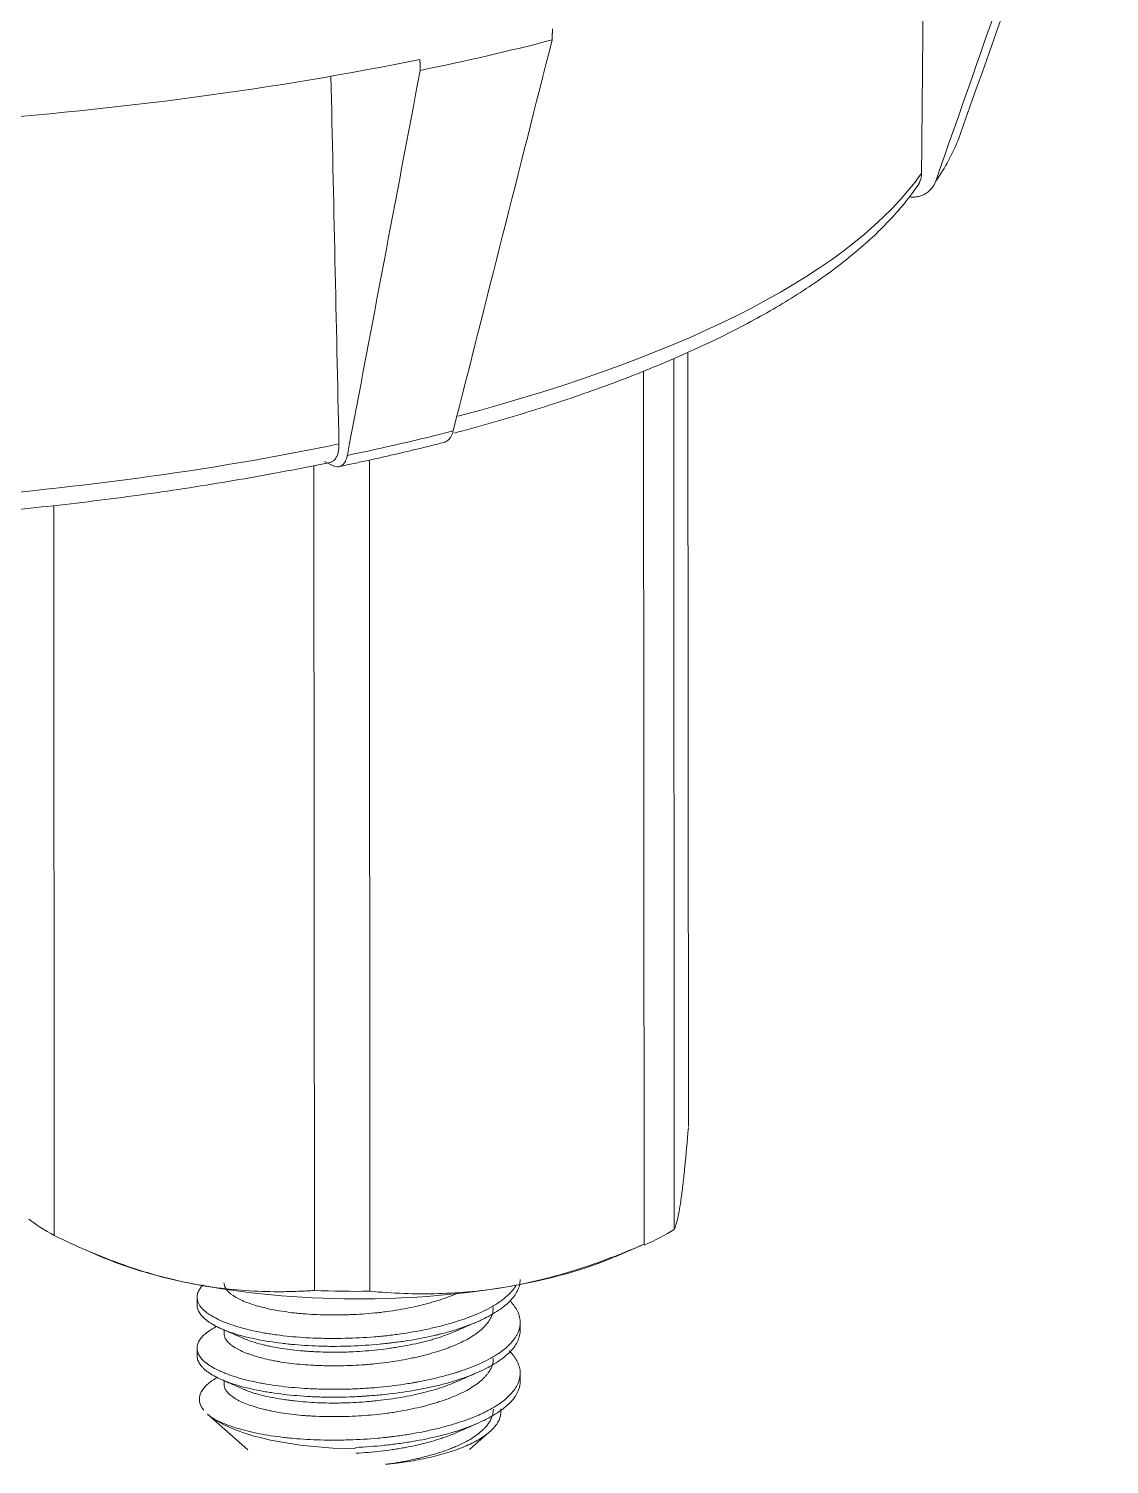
# Model space of a CAD drawing. Extents: x 10469 to 11055, y -15402 to -14985.
# Drawn here: x 10986.66 to 11006.73, y -15282.69 to -15256.04 of the extents above; entities that cross this region are included whole.
import ezdxf

# ---------------------------------------------------------------- set-up
doc = ezdxf.new("R2010")
doc.units = 0
doc.header["$MEASUREMENT"] = 0
doc.linetypes.add('HIDDEN2', pattern=[4.7625, 3.175, -1.5875])
doc.layers.add('1', color=4, linetype='HIDDEN2')

msp = doc.modelspace()

# ---------------------------------------------------------------- linework, layer by layer
at = {"layer": '1', "color": 7, "linetype": 'Continuous', "lineweight": 18}
for p, q in [((10998.647, -15278.318), (10998.637, -15262.169)), ((10998.91, -15276.422), (10998.901, -15262.048)), ((10998.09, -15278.606), (10998.079, -15262.394)), ((10991.964, -15279.467), (10991.955, -15264.154)), ((10992.15, -15264.078), (10992.315, -15264.157)), ((10992.997, -15279.482), (10992.987, -15264.051)), ((10987.135, -15278.446), (10987.126, -15264.893)), ((10997.552, -15278.84), (10998.086, -15278.608)), ((10987.716, -15278.714), (10988.02, -15278.846)), ((10989.786, -15279.591), (10989.786, -15279.736)), ((10990.287, -15280.199), (10990.287, -15280.262)), ((10995.787, -15280.205), (10995.787, -15280.059)), ((10989.787, -15280.535), (10989.787, -15280.68)), ((10995.787, -15281.148), (10995.787, -15281.003)), ((10990.287, -15281.142), (10990.287, -15281.206)), ((10989.978, -15281.761), (10990.728, -15282.422)), ((10994.848, -15282.42), (10995.211, -15282.099))]:
    msp.add_line(p, q, dxfattribs=at)
for centre, major_axis, ratio, start_param, end_param in [((10976.469, -14866.947), (-6.185, 845.228), 0.031919, 4.230195, 4.237281), ((10979.507, -15249.106), (-27.426, -0.018), 0.330963, 2.124315, 2.233189), ((10979.507, -15248.898), (27.43, 0.018), 0.330963, 4.589658, 5.265633), ((10966.271, -14864.787), (-26.675, 849.579), 0.01815, 4.222976, 4.232056), ((10979.512, -15257.068), (-24.615, -0.016), 0.330963, 2.915475, 3.012825), ((10992.785, -15277.282), (6.65, 0.004), 0.330963, 3.54127, 3.696819), ((10992.785, -15277.3), (6.65, 0.004), 0.330963, 5.635665, 5.791214), ((10992.785, -15277.636), (-6, -0.004), 0.330963, 0.652874, 1.001051), ((10992.785, -15277.636), (-6, -0.004), 0.330963, 2.048248, 2.488709), ((10992.785, -15277.636), (-6, -0.004), 0.330963, 1.001051, 2.048248), ((10992.785, -15277.282), (6.65, 0.004), 0.330963, 4.588467, 4.744017), ((10992.787, -15281.411), (-3, -0.002), 0.330963, 0.436959, 1.550932)]:
    msp.add_ellipse(centre, major_axis=major_axis, ratio=ratio, start_param=start_param, end_param=end_param, dxfattribs=at)
at = {"layer": '1', "color": 1, "linetype": 'Continuous', "lineweight": 13}
for centre, major_axis, start_param, end_param in [((10979.512, -15256.927), (-24.351, -0.016), 2.240215, 2.914734), ((10979.512, -15256.927), (-24.351, -0.016), 1.44277, 2.129336), ((10979.512, -15257.068), (-24.615, -0.016), 2.130077, 2.227427)]:
    msp.add_ellipse(centre, major_axis=major_axis, ratio=0.330963, start_param=start_param, end_param=end_param, dxfattribs=at)
at = {"layer": '1', "color": 7, "linetype": 'Continuous', "lineweight": 18}
for points, degree in [([(11003.925, -15258.094), (11004.859, -15255.464), (11005.793, -15252.833), (11006.727, -15250.203)], 3), ([(11003.503, -15258.875), (11004.402, -15256.308), (11005.301, -15253.742), (11006.2, -15251.175)], 3), ([(10994.543, -15263.507), (10995.155, -15261.089), (10995.767, -15258.671), (10996.379, -15256.253)], 3), ([(10992.577, -15263.961), (10993.028, -15261.58), (10993.479, -15259.2), (10993.929, -15256.819)], 3), ([(11003.925, -15258.094), (11003.925, -15258.096), (11003.924, -15258.097), (11003.923, -15258.098)], 3), ([(11003.501, -15258.879), (11003.502, -15258.878), (11003.502, -15258.876), (11003.503, -15258.875)], 3), ([(10992.404, -15264.177), (10993.434, -15263.963), (10994.397, -15263.717)], 2), ([(10994.543, -15263.507), (10994.543, -15263.508), (10994.542, -15263.509), (10994.542, -15263.511)], 3), ([(10992.576, -15263.965), (10992.577, -15263.964), (10992.577, -15263.962), (10992.577, -15263.961)], 3), ([(10990.228, -15280.173), (10990.43, -15280.261), (10990.639, -15280.352)], 2), ([(10994.577, -15280.228), (10994.773, -15280.142), (10994.974, -15280.054)], 2), ([(10994.548, -15281.184), (10994.747, -15281.097), (10994.953, -15281.007)], 2), ([(10990.288, -15281.142), (10990.481, -15281.226), (10990.681, -15281.313)], 2), ([(10989.986, -15281.768), (10990.011, -15281.79), (10990.039, -15281.811), (10990.07, -15281.833)], 3), ([(10994.567, -15282.12), (10994.763, -15282.034), (10994.965, -15281.946)], 2)]:
    msp.add_open_spline(points, degree=degree, dxfattribs=at)
for points, weights in [([(10996.387, -15256.044), (10996.383, -15256.148), (10996.379, -15256.253)], [0.499999122562, 0.500000877438, 0.499999122562]), ([(10993.929, -15256.819), (10993.927, -15256.716), (10993.925, -15256.613)], [0.49999911895, 0.50000088105, 0.49999911895])]:
    msp.add_rational_spline(points, weights, degree=2, dxfattribs=at)
for points, knots in [([(10994.564, -15263.551), (10994.67, -15263.523), (10995.248, -15263.367), (10996.259, -15263.066), (10997.531, -15262.626), (10998.705, -15262.154), (10999.775, -15261.65), (11000.735, -15261.116), (11001.58, -15260.553), (11002.303, -15259.961), (11002.828, -15259.417), (11003.095, -15259.066), (11003.189, -15258.928)], [0, 0, 0, 0, 0.024982, 0.137042, 0.249252, 0.361669, 0.474337, 0.587303, 0.700593, 0.814167, 0.927736, 1, 1, 1, 1]), ([(11003.037, -15259.17), (11003.062, -15259.172), (11003.113, -15259.171), (11003.163, -15259.163), (11003.2, -15259.154), (11003.212, -15259.15), (11003.235, -15259.142), (11003.247, -15259.138), (11003.281, -15259.124), (11003.303, -15259.112), (11003.334, -15259.093), (11003.344, -15259.086), (11003.364, -15259.071), (11003.373, -15259.064), (11003.4, -15259.04), (11003.416, -15259.023), (11003.447, -15258.985), (11003.46, -15258.965), (11003.483, -15258.923), (11003.493, -15258.902), (11003.501, -15258.879)], [0, 0, 0, 0, 0.125, 0.25, 0.25, 0.3125, 0.3125, 0.375, 0.375, 0.5, 0.5, 0.5625, 0.5625, 0.625, 0.625, 0.75, 0.75, 0.875, 0.875, 1, 1, 1, 1]), ([(11003.24, -15258.724), (11003.24, -15258.755), (11003.237, -15258.784), (11003.227, -15258.828), (11003.223, -15258.842), (11003.214, -15258.87), (11003.208, -15258.884), (11003.191, -15258.921), (11003.179, -15258.943), (11003.164, -15258.964)], [0, 0, 0, 0, 0.349635, 0.349635, 0.524452, 0.524452, 0.69927, 0.69927, 1, 1, 1, 1]), ([(10992.421, -15263.753), (10992.422, -15263.784), (10992.421, -15263.813), (10992.416, -15263.854), (10992.414, -15263.868), (10992.41, -15263.894), (10992.407, -15263.907), (10992.397, -15263.944), (10992.389, -15263.966), (10992.375, -15263.996), (10992.37, -15264.005), (10992.358, -15264.023), (10992.352, -15264.031), (10992.334, -15264.054), (10992.32, -15264.066), (10992.298, -15264.08), (10992.29, -15264.084), (10992.274, -15264.09), (10992.266, -15264.093), (10992.257, -15264.095), (10992.257, -15264.095)], [0, 0, 0, 0, 0.166486, 0.166486, 0.249729, 0.249729, 0.332973, 0.332973, 0.499459, 0.499459, 0.582702, 0.582702, 0.665945, 0.665945, 0.832431, 0.832431, 0.915674, 0.915674, 0.998918, 1, 1, 1, 1]), ([(10994.542, -15263.511), (10994.537, -15263.532), (10994.524, -15263.572), (10994.507, -15263.607), (10994.493, -15263.63), (10994.488, -15263.638), (10994.478, -15263.652), (10994.472, -15263.659), (10994.456, -15263.677), (10994.444, -15263.688), (10994.425, -15263.701), (10994.419, -15263.705), (10994.406, -15263.712), (10994.399, -15263.715), (10994.388, -15263.719), (10994.383, -15263.72), (10994.378, -15263.721)], [0, 0, 0, 0, 0.187253, 0.374505, 0.374505, 0.468132, 0.468132, 0.561758, 0.561758, 0.749011, 0.749011, 0.842637, 0.842637, 0.936264, 0.936264, 1, 1, 1, 1]), ([(10992.315, -15264.157), (10992.33, -15264.164), (10992.36, -15264.174), (10992.388, -15264.176), (10992.409, -15264.175), (10992.416, -15264.174), (10992.43, -15264.172), (10992.436, -15264.17), (10992.456, -15264.163), (10992.468, -15264.156), (10992.485, -15264.143), (10992.491, -15264.139), (10992.502, -15264.128), (10992.507, -15264.123), (10992.522, -15264.104), (10992.531, -15264.091), (10992.548, -15264.06), (10992.555, -15264.043), (10992.567, -15264.006), (10992.572, -15263.986), (10992.576, -15263.965)], [0, 0, 0, 0, 0.125, 0.25, 0.25, 0.3125, 0.3125, 0.375, 0.375, 0.5, 0.5, 0.5625, 0.5625, 0.625, 0.625, 0.75, 0.75, 0.875, 0.875, 1, 1, 1, 1]), ([(10976.451, -15265.249), (10976.731, -15265.261), (10977.612, -15265.293), (10979.101, -15265.319), (10980.913, -15265.306), (10982.717, -15265.247), (10984.503, -15265.144), (10986.261, -15264.996), (10987.983, -15264.805), (10989.657, -15264.571), (10991.079, -15264.33), (10991.93, -15264.162), (10992.256, -15264.094)], [0, 0, 0, 0, 0.05141, 0.161191, 0.270985, 0.380781, 0.490588, 0.600414, 0.710271, 0.820171, 0.930128, 1, 1, 1, 1]), ([(10998.91, -15276.44), (10998.889, -15276.707), (10998.867, -15276.953), (10998.834, -15277.282), (10998.823, -15277.384), (10998.801, -15277.575), (10998.79, -15277.662), (10998.779, -15277.742)], [0, 0, 0, 0, 0.5, 0.5, 0.75, 0.75, 1, 1, 1, 1]), ([(10998.779, -15277.742), (10998.768, -15277.822), (10998.757, -15277.894), (10998.734, -15278.022), (10998.723, -15278.078), (10998.69, -15278.224), (10998.669, -15278.291), (10998.647, -15278.336)], [0, 0, 0, 0, 0.25, 0.25, 0.5, 0.5, 1, 1, 1, 1]), ([(10989.55, -15279.31), (10989.347, -15279.268), (10989.144, -15279.217), (10988.839, -15279.129), (10988.737, -15279.097), (10988.584, -15279.047), (10988.533, -15279.03), (10988.432, -15278.995), (10987.975, -15278.833), (10987.527, -15278.638), (10987.135, -15278.446)], [0, 0, 0, 0, 0.25, 0.25, 0.375, 0.375, 0.4375, 0.4375, 0.5, 1, 1, 1, 1]), ([(10998.09, -15278.606), (10997.67, -15278.789), (10997.248, -15278.951), (10996.612, -15279.152), (10996.399, -15279.212), (10995.972, -15279.316), (10995.758, -15279.361), (10995.543, -15279.398)], [0, 0, 0, 0, 0.5, 0.5, 0.75, 0.75, 1, 1, 1, 1]), ([(10991.964, -15279.467), (10991.865, -15279.473), (10991.717, -15279.481), (10991.567, -15279.486), (10991.466, -15279.488), (10991.416, -15279.489), (10991.165, -15279.491), (10990.964, -15279.486), (10990.561, -15279.462), (10990.359, -15279.442), (10989.955, -15279.388), (10989.752, -15279.353), (10989.55, -15279.31)], [0, 0, 0, 0, 0.125, 0.1875, 0.1875, 0.25, 0.25, 0.5, 0.5, 0.75, 0.75, 1, 1, 1, 1]), ([(10995.786, -15279.261), (10995.786, -15279.264), (10995.786, -15279.266), (10995.786, -15279.286), (10995.784, -15279.304), (10995.78, -15279.338), (10995.776, -15279.355), (10995.763, -15279.407), (10995.751, -15279.44), (10995.701, -15279.541), (10995.653, -15279.606), (10995.58, -15279.679), (10995.572, -15279.687), (10995.555, -15279.703), (10995.529, -15279.727), (10995.5, -15279.75), (10995.441, -15279.797), (10995.356, -15279.857), (10995.257, -15279.915), (10995.177, -15279.958), (10995.136, -15279.979), (10995.093, -15280), (10995.064, -15280.014), (10995.049, -15280.021), (10994.915, -15280.082), (10994.785, -15280.132), (10994.575, -15280.201), (10994.503, -15280.222), (10994.39, -15280.254), (10994.352, -15280.264), (10994.294, -15280.278), (10994.274, -15280.283), (10994.235, -15280.293), (10994.215, -15280.297), (10994.036, -15280.339), (10993.872, -15280.37), (10993.617, -15280.41), (10993.531, -15280.422), (10993.421, -15280.436), (10993.399, -15280.439), (10993.355, -15280.444), (10993.332, -15280.446), (10993.266, -15280.454), (10993.221, -15280.458), (10992.999, -15280.48), (10992.821, -15280.491), (10992.553, -15280.501), (10992.464, -15280.503), (10992.352, -15280.504), (10992.33, -15280.504), (10992.285, -15280.504), (10992.219, -15280.504), (10992.153, -15280.502), (10991.935, -15280.497), (10991.765, -15280.487), (10991.56, -15280.469), (10991.499, -15280.463), (10991.438, -15280.456), (10991.398, -15280.451), (10991.378, -15280.449), (10991.279, -15280.437), (10991.202, -15280.426), (10990.979, -15280.391), (10990.84, -15280.363), (10990.678, -15280.324), (10990.646, -15280.315), (10990.584, -15280.299), (10990.553, -15280.29), (10990.465, -15280.263), (10990.409, -15280.245), (10990.252, -15280.187), (10990.161, -15280.145), (10990.063, -15280.088), (10990.045, -15280.077), (10990.009, -15280.054), (10989.992, -15280.042), (10989.945, -15280.007), (10989.918, -15279.983), (10989.847, -15279.911), (10989.815, -15279.861), (10989.794, -15279.799), (10989.791, -15279.786), (10989.788, -15279.763), (10989.787, -15279.752), (10989.786, -15279.742)], [0, 0, 0, 0, 0.002286, 0.002286, 0.016568, 0.016568, 0.030851, 0.030851, 0.059416, 0.059416, 0.116545, 0.116545, 0.123687, 0.123687, 0.130828, 0.14511, 0.14511, 0.173675, 0.20224, 0.20224, 0.216523, 0.223664, 0.223664, 0.230805, 0.230805, 0.287935, 0.287935, 0.3165, 0.3165, 0.330782, 0.330782, 0.337923, 0.337923, 0.345065, 0.345065, 0.402194, 0.402194, 0.430759, 0.430759, 0.437901, 0.437901, 0.445042, 0.445042, 0.459324, 0.459324, 0.516454, 0.516454, 0.545019, 0.545019, 0.55216, 0.55216, 0.559301, 0.573584, 0.573584, 0.630714, 0.630714, 0.644996, 0.652137, 0.652137, 0.659279, 0.659279, 0.687844, 0.687844, 0.744973, 0.744973, 0.759256, 0.759256, 0.773538, 0.773538, 0.802103, 0.802103, 0.859233, 0.859233, 0.873515, 0.873515, 0.887798, 0.887798, 0.916363, 0.916363, 0.973493, 0.973493, 0.987775, 0.987775, 1, 1, 1, 1]), ([(10989.897, -15279.365), (10989.881, -15279.38), (10989.867, -15279.396), (10989.836, -15279.436), (10989.821, -15279.461), (10989.799, -15279.51), (10989.791, -15279.536), (10989.787, -15279.574), (10989.786, -15279.586), (10989.787, -15279.606), (10989.787, -15279.612), (10989.789, -15279.625), (10989.79, -15279.631), (10989.801, -15279.688), (10989.826, -15279.738), (10989.888, -15279.811), (10989.913, -15279.835), (10989.949, -15279.864), (10989.956, -15279.87), (10989.971, -15279.882), (10989.979, -15279.888), (10990.003, -15279.905), (10990.021, -15279.916), (10990.111, -15279.972), (10990.197, -15280.015), (10990.346, -15280.075), (10990.399, -15280.094), (10990.47, -15280.118), (10990.485, -15280.122), (10990.514, -15280.131), (10990.558, -15280.145), (10990.604, -15280.158), (10990.76, -15280.201), (10990.895, -15280.23), (10991.077, -15280.263), (10991.133, -15280.272), (10991.19, -15280.28), (10991.229, -15280.286), (10991.248, -15280.289), (10991.345, -15280.302), (10991.425, -15280.311), (10991.667, -15280.335), (10991.834, -15280.346), (10992.051, -15280.353), (10992.095, -15280.354), (10992.161, -15280.356), (10992.183, -15280.356), (10992.227, -15280.357), (10992.338, -15280.358), (10992.449, -15280.357), (10992.716, -15280.351), (10992.894, -15280.342), (10993.118, -15280.324), (10993.163, -15280.32), (10993.252, -15280.312), (10993.297, -15280.307), (10993.429, -15280.292), (10993.516, -15280.281), (10993.774, -15280.243), (10993.941, -15280.212), (10994.143, -15280.167), (10994.183, -15280.158), (10994.262, -15280.139), (10994.301, -15280.129), (10994.416, -15280.099), (10994.491, -15280.078), (10994.634, -15280.034), (10994.704, -15280.012), (10994.838, -15279.964), (10994.903, -15279.939), (10995.027, -15279.887), (10995.144, -15279.833), (10995.301, -15279.748), (10995.392, -15279.688), (10995.455, -15279.642), (10995.475, -15279.626), (10995.514, -15279.595), (10995.532, -15279.579), (10995.62, -15279.498), (10995.674, -15279.432), (10995.713, -15279.366)], [0, 0, 0, 0, 0.018178, 0.018178, 0.04623, 0.04623, 0.074282, 0.074282, 0.088308, 0.088308, 0.095321, 0.095321, 0.102334, 0.102334, 0.158438, 0.158438, 0.18649, 0.18649, 0.193503, 0.193503, 0.200516, 0.200516, 0.214542, 0.214542, 0.270647, 0.270647, 0.298699, 0.298699, 0.305712, 0.305712, 0.312725, 0.326751, 0.326751, 0.382855, 0.382855, 0.396881, 0.403894, 0.403894, 0.410907, 0.410907, 0.438959, 0.438959, 0.495063, 0.495063, 0.509089, 0.509089, 0.516102, 0.516102, 0.523115, 0.551167, 0.551167, 0.607271, 0.607271, 0.621297, 0.621297, 0.635323, 0.635323, 0.663375, 0.663375, 0.719479, 0.719479, 0.733505, 0.733505, 0.747531, 0.747531, 0.775584, 0.775584, 0.803636, 0.803636, 0.831688, 0.831688, 0.85974, 0.887792, 0.915844, 0.915844, 0.92987, 0.92987, 0.943896, 0.943896, 1, 1, 1, 1]), ([(10990.286, -15279.323), (10990.286, -15279.333), (10990.287, -15279.343), (10990.291, -15279.363), (10990.294, -15279.373), (10990.301, -15279.394), (10990.306, -15279.404), (10990.322, -15279.435), (10990.336, -15279.455), (10990.388, -15279.514), (10990.437, -15279.553), (10990.529, -15279.608), (10990.563, -15279.626), (10990.637, -15279.66), (10990.676, -15279.677), (10990.761, -15279.709), (10990.807, -15279.724), (10990.879, -15279.747), (10990.904, -15279.754), (10990.955, -15279.768), (10990.981, -15279.775), (10991.116, -15279.809), (10991.231, -15279.833), (10991.418, -15279.862), (10991.482, -15279.871), (10991.581, -15279.883), (10991.615, -15279.887), (10991.683, -15279.893), (10991.717, -15279.896), (10991.89, -15279.911), (10992.033, -15279.918), (10992.253, -15279.922), (10992.328, -15279.922), (10992.422, -15279.921), (10992.441, -15279.921), (10992.479, -15279.92), (10992.536, -15279.919), (10992.593, -15279.917), (10992.782, -15279.91), (10992.934, -15279.9), (10993.122, -15279.881), (10993.178, -15279.875), (10993.235, -15279.868), (10993.272, -15279.864), (10993.291, -15279.861), (10993.385, -15279.849), (10993.458, -15279.838), (10993.675, -15279.801), (10993.815, -15279.772), (10993.983, -15279.731), (10994.016, -15279.723), (10994.082, -15279.705), (10994.115, -15279.696), (10994.211, -15279.668), (10994.273, -15279.649), (10994.444, -15279.592), (10994.549, -15279.551), (10994.645, -15279.507)], [0, 0, 0, 0, 0.018204, 0.018204, 0.037166, 0.037166, 0.056128, 0.056128, 0.094053, 0.094053, 0.169903, 0.169903, 0.207828, 0.207828, 0.245752, 0.245752, 0.283677, 0.283677, 0.302639, 0.302639, 0.321602, 0.321602, 0.397451, 0.397451, 0.435376, 0.435376, 0.454339, 0.454339, 0.473301, 0.473301, 0.54915, 0.54915, 0.587075, 0.587075, 0.596556, 0.596556, 0.606038, 0.625, 0.625, 0.700849, 0.700849, 0.719812, 0.729293, 0.729293, 0.738774, 0.738774, 0.776699, 0.776699, 0.852549, 0.852549, 0.871511, 0.871511, 0.890473, 0.890473, 0.928398, 0.928398, 1, 1, 1, 1]), ([(10995.543, -15279.398), (10995.33, -15279.435), (10995.116, -15279.464), (10994.686, -15279.506), (10994.473, -15279.519), (10993.835, -15279.537), (10993.414, -15279.52), (10992.997, -15279.482)], [0, 0, 0, 0, 0.25, 0.25, 0.5, 0.5, 1, 1, 1, 1]), ([(10990.158, -15280.133), (10990.143, -15280.14), (10990.128, -15280.148), (10990.103, -15280.161), (10990.093, -15280.167), (10990.074, -15280.178), (10990.045, -15280.195), (10990.019, -15280.212), (10989.969, -15280.246), (10989.91, -15280.292), (10989.866, -15280.34), (10989.839, -15280.377), (10989.831, -15280.389), (10989.817, -15280.414), (10989.811, -15280.427), (10989.786, -15280.49), (10989.782, -15280.541), (10989.8, -15280.617), (10989.809, -15280.642), (10989.83, -15280.679), (10989.838, -15280.691), (10989.856, -15280.716), (10989.866, -15280.728), (10989.921, -15280.789), (10989.98, -15280.836), (10990.09, -15280.902), (10990.131, -15280.924), (10990.197, -15280.956), (10990.22, -15280.966), (10990.268, -15280.987), (10990.293, -15280.997), (10990.421, -15281.047), (10990.535, -15281.084), (10990.724, -15281.134), (10990.79, -15281.149), (10990.893, -15281.172), (10990.929, -15281.179), (10991, -15281.192), (10991.037, -15281.199), (10991.221, -15281.23), (10991.375, -15281.25), (10991.619, -15281.273), (10991.703, -15281.28), (10991.83, -15281.288), (10991.873, -15281.29), (10991.959, -15281.294), (10992.002, -15281.295), (10992.132, -15281.299), (10992.22, -15281.301), (10992.396, -15281.301), (10992.485, -15281.3), (10992.619, -15281.297), (10992.663, -15281.295), (10992.753, -15281.292), (10992.799, -15281.29), (10992.934, -15281.282), (10993.024, -15281.276), (10993.29, -15281.253), (10993.465, -15281.233), (10993.68, -15281.2), (10993.723, -15281.193), (10993.787, -15281.182), (10993.808, -15281.178), (10993.851, -15281.171), (10993.956, -15281.152), (10994.139, -15281.114), (10994.295, -15281.075), (10994.446, -15281.035), (10994.52, -15281.013), (10994.61, -15280.985), (10994.628, -15280.98), (10994.663, -15280.968), (10994.681, -15280.962), (10994.733, -15280.945), (10994.767, -15280.933), (10994.867, -15280.897), (10994.93, -15280.872), (10995.112, -15280.794), (10995.221, -15280.738), (10995.33, -15280.671), (10995.342, -15280.664), (10995.365, -15280.649), (10995.4, -15280.626), (10995.432, -15280.603), (10995.493, -15280.557), (10995.568, -15280.494), (10995.628, -15280.429), (10995.668, -15280.379), (10995.686, -15280.354), (10995.702, -15280.329), (10995.712, -15280.312), (10995.717, -15280.304), (10995.759, -15280.228), (10995.78, -15280.16), (10995.788, -15280.059), (10995.787, -15280.025), (10995.778, -15279.974), (10995.775, -15279.957), (10995.768, -15279.932), (10995.765, -15279.923), (10995.759, -15279.906), (10995.756, -15279.898), (10995.726, -15279.821), (10995.683, -15279.755), (10995.62, -15279.684), (10995.614, -15279.677), (10995.609, -15279.671)], [0, 0, 0, 0, 0.007902, 0.007902, 0.013515, 0.013515, 0.019127, 0.030352, 0.030352, 0.052802, 0.075252, 0.075252, 0.086476, 0.086476, 0.097701, 0.097701, 0.142601, 0.142601, 0.16505, 0.16505, 0.176275, 0.176275, 0.1875, 0.1875, 0.2324, 0.2324, 0.254849, 0.254849, 0.266074, 0.266074, 0.277299, 0.277299, 0.322198, 0.322198, 0.344648, 0.344648, 0.355873, 0.355873, 0.367098, 0.367098, 0.411997, 0.411997, 0.434447, 0.434447, 0.445672, 0.445672, 0.456897, 0.456897, 0.479346, 0.479346, 0.501796, 0.501796, 0.513021, 0.513021, 0.524246, 0.524246, 0.546696, 0.546696, 0.591595, 0.591595, 0.60282, 0.60282, 0.608432, 0.608432, 0.614045, 0.636494, 0.658944, 0.658944, 0.681394, 0.681394, 0.687006, 0.687006, 0.692619, 0.692619, 0.703844, 0.703844, 0.726293, 0.726293, 0.771193, 0.771193, 0.776805, 0.776805, 0.782418, 0.793642, 0.793642, 0.816092, 0.838542, 0.838542, 0.849767, 0.855379, 0.855379, 0.860992, 0.860992, 0.905891, 0.905891, 0.928341, 0.928341, 0.939566, 0.939566, 0.945178, 0.945178, 0.95079, 0.95079, 0.99569, 0.99569, 1, 1, 1, 1]), ([(10990.287, -15280.265), (10990.287, -15280.295), (10990.295, -15280.325), (10990.321, -15280.376), (10990.335, -15280.396), (10990.36, -15280.426), (10990.37, -15280.436), (10990.391, -15280.455), (10990.402, -15280.465), (10990.462, -15280.513), (10990.522, -15280.549), (10990.631, -15280.601), (10990.671, -15280.618), (10990.735, -15280.642), (10990.757, -15280.65), (10990.803, -15280.666), (10990.826, -15280.674), (10990.946, -15280.711), (10991.052, -15280.738), (10991.197, -15280.768), (10991.226, -15280.774), (10991.286, -15280.785), (10991.317, -15280.79), (10991.411, -15280.805), (10991.475, -15280.814), (10991.672, -15280.837), (10991.81, -15280.849), (10991.989, -15280.858), (10992.025, -15280.859), (10992.08, -15280.861), (10992.098, -15280.862), (10992.135, -15280.863), (10992.154, -15280.863), (10992.246, -15280.865), (10992.32, -15280.866), (10992.545, -15280.864), (10992.696, -15280.858), (10992.867, -15280.847), (10992.886, -15280.846), (10992.924, -15280.843), (10992.944, -15280.841), (10993.001, -15280.836), (10993.039, -15280.833), (10993.152, -15280.822), (10993.227, -15280.813), (10993.449, -15280.784), (10993.594, -15280.76), (10993.771, -15280.724), (10993.806, -15280.716), (10993.875, -15280.701), (10993.909, -15280.693), (10994.01, -15280.668), (10994.075, -15280.651), (10994.202, -15280.615), (10994.264, -15280.596), (10994.354, -15280.566), (10994.383, -15280.556), (10994.441, -15280.535), (10994.47, -15280.524), (10994.609, -15280.47), (10994.71, -15280.423), (10994.844, -15280.35), (10994.886, -15280.324), (10994.945, -15280.285), (10994.964, -15280.272), (10995.001, -15280.245), (10995.018, -15280.231), (10995.102, -15280.163), (10995.155, -15280.106), (10995.216, -15280.02), (10995.233, -15279.991), (10995.253, -15279.946), (10995.259, -15279.932), (10995.269, -15279.902), (10995.274, -15279.887), (10995.284, -15279.842), (10995.287, -15279.812), (10995.286, -15279.782)], [0, 0, 0, 0, 0.042672, 0.042672, 0.07166, 0.07166, 0.086155, 0.086155, 0.100649, 0.100649, 0.158627, 0.158627, 0.187616, 0.187616, 0.20211, 0.20211, 0.216605, 0.216605, 0.274583, 0.274583, 0.289077, 0.289077, 0.303571, 0.303571, 0.33256, 0.33256, 0.390538, 0.390538, 0.405032, 0.405032, 0.41228, 0.41228, 0.419527, 0.419527, 0.448516, 0.448516, 0.506493, 0.506493, 0.513741, 0.513741, 0.520988, 0.520988, 0.535482, 0.535482, 0.564471, 0.564471, 0.622449, 0.622449, 0.636943, 0.636943, 0.651438, 0.651438, 0.680427, 0.680427, 0.709416, 0.709416, 0.72391, 0.72391, 0.738404, 0.738404, 0.796382, 0.796382, 0.825371, 0.825371, 0.839866, 0.839866, 0.85436, 0.85436, 0.912338, 0.912338, 0.941327, 0.941327, 0.955821, 0.955821, 0.970315, 0.970315, 1, 1, 1, 1]), ([(10995.787, -15280.203), (10995.787, -15280.235), (10995.784, -15280.267), (10995.773, -15280.316), (10995.768, -15280.333), (10995.757, -15280.367), (10995.75, -15280.384), (10995.712, -15280.469), (10995.666, -15280.535), (10995.574, -15280.63), (10995.539, -15280.662), (10995.482, -15280.709), (10995.462, -15280.724), (10995.42, -15280.755), (10995.398, -15280.77), (10995.284, -15280.846), (10995.181, -15280.903), (10995.006, -15280.985), (10994.945, -15281.011), (10994.849, -15281.049), (10994.816, -15281.062), (10994.749, -15281.086), (10994.714, -15281.098), (10994.61, -15281.134), (10994.538, -15281.156), (10994.39, -15281.198), (10994.238, -15281.237), (10994.077, -15281.272), (10993.954, -15281.297), (10993.912, -15281.305), (10993.828, -15281.32), (10993.786, -15281.327), (10993.573, -15281.361), (10993.4, -15281.384), (10993.135, -15281.411), (10993.045, -15281.418), (10992.933, -15281.426), (10992.91, -15281.428), (10992.865, -15281.431), (10992.797, -15281.435), (10992.73, -15281.438), (10992.596, -15281.444), (10992.507, -15281.446), (10992.33, -15281.448), (10992.242, -15281.448), (10992.111, -15281.445), (10992.046, -15281.443), (10991.98, -15281.441), (10991.937, -15281.439), (10991.915, -15281.438), (10991.808, -15281.432), (10991.723, -15281.426), (10991.476, -15281.405), (10991.318, -15281.387), (10991.129, -15281.358), (10991.092, -15281.352), (10991.036, -15281.343), (10991.018, -15281.339), (10990.982, -15281.333), (10990.892, -15281.316), (10990.807, -15281.298), (10990.611, -15281.252), (10990.492, -15281.217), (10990.371, -15281.174), (10990.358, -15281.169), (10990.331, -15281.159), (10990.319, -15281.154), (10990.28, -15281.139), (10990.256, -15281.129), (10990.185, -15281.098), (10990.142, -15281.076), (10990.023, -15281.01), (10989.957, -15280.963), (10989.901, -15280.909), (10989.895, -15280.902), (10989.883, -15280.89), (10989.866, -15280.872), (10989.852, -15280.853), (10989.826, -15280.817), (10989.799, -15280.767), (10989.789, -15280.718), (10989.787, -15280.689), (10989.787, -15280.686), (10989.787, -15280.683)], [0, 0, 0, 0, 0.026688, 0.026688, 0.040944, 0.040944, 0.055201, 0.055201, 0.112226, 0.112226, 0.140739, 0.140739, 0.154995, 0.154995, 0.169252, 0.169252, 0.226277, 0.226277, 0.25479, 0.25479, 0.269046, 0.269046, 0.283303, 0.283303, 0.311815, 0.311815, 0.340328, 0.368841, 0.368841, 0.383097, 0.383097, 0.397354, 0.397354, 0.454379, 0.454379, 0.482892, 0.482892, 0.49002, 0.49002, 0.497149, 0.511405, 0.511405, 0.539918, 0.539918, 0.56843, 0.56843, 0.582687, 0.589815, 0.589815, 0.596943, 0.596943, 0.625456, 0.625456, 0.682482, 0.682482, 0.696738, 0.696738, 0.703866, 0.703866, 0.710994, 0.739507, 0.739507, 0.796533, 0.796533, 0.803661, 0.803661, 0.810789, 0.810789, 0.825045, 0.825045, 0.853558, 0.853558, 0.910584, 0.910584, 0.917712, 0.917712, 0.92484, 0.939096, 0.939096, 0.967609, 0.996122, 0.996122, 1, 1, 1, 1]), ([(10994.594, -15280.221), (10994.512, -15280.257), (10994.423, -15280.291), (10994.299, -15280.333), (10994.269, -15280.343), (10994.207, -15280.362), (10994.175, -15280.371), (10994.079, -15280.399), (10994.014, -15280.416), (10993.814, -15280.464), (10993.675, -15280.491), (10993.493, -15280.521), (10993.457, -15280.527), (10993.383, -15280.538), (10993.346, -15280.543), (10993.235, -15280.558), (10993.16, -15280.566), (10992.936, -15280.589), (10992.785, -15280.6), (10992.595, -15280.608), (10992.557, -15280.61), (10992.482, -15280.612), (10992.444, -15280.613), (10992.332, -15280.614), (10992.258, -15280.613), (10992.112, -15280.61), (10992.04, -15280.608), (10991.933, -15280.602), (10991.879, -15280.599), (10991.827, -15280.595), (10991.792, -15280.592), (10991.774, -15280.591), (10991.618, -15280.577), (10991.487, -15280.562), (10991.301, -15280.533), (10991.241, -15280.523), (10991.154, -15280.506), (10991.125, -15280.5), (10991.083, -15280.49), (10991.069, -15280.487), (10991.042, -15280.481), (10991.028, -15280.478), (10990.908, -15280.449), (10990.811, -15280.42), (10990.696, -15280.376), (10990.667, -15280.365), (10990.64, -15280.353)], [0, 0, 0, 0, 0.078076, 0.078076, 0.102722, 0.102722, 0.127367, 0.127367, 0.176657, 0.176657, 0.275237, 0.275237, 0.299883, 0.299883, 0.324528, 0.324528, 0.373818, 0.373818, 0.472398, 0.472398, 0.497044, 0.497044, 0.521689, 0.521689, 0.570979, 0.570979, 0.620269, 0.620269, 0.644914, 0.657237, 0.657237, 0.669559, 0.669559, 0.76814, 0.76814, 0.81743, 0.81743, 0.842075, 0.842075, 0.854398, 0.854398, 0.86672, 0.86672, 0.965301, 0.965301, 1, 1, 1, 1]), ([(10990.07, -15281.833), (10990.146, -15281.877), (10990.236, -15281.919), (10990.391, -15281.978), (10990.446, -15281.997), (10990.533, -15282.024), (10990.563, -15282.033), (10990.61, -15282.046), (10990.625, -15282.051), (10990.657, -15282.059), (10990.673, -15282.064), (10990.817, -15282.101), (10990.956, -15282.13), (10991.177, -15282.166), (10991.253, -15282.177), (10991.352, -15282.189), (10991.372, -15282.192), (10991.411, -15282.196), (10991.432, -15282.198), (10991.492, -15282.205), (10991.533, -15282.209), (10991.738, -15282.227), (10991.907, -15282.237), (10992.168, -15282.244), (10992.256, -15282.245), (10992.367, -15282.245), (10992.39, -15282.244), (10992.434, -15282.244), (10992.501, -15282.243), (10992.569, -15282.242), (10992.792, -15282.235), (10992.97, -15282.225), (10993.192, -15282.205), (10993.259, -15282.198), (10993.326, -15282.191), (10993.37, -15282.186), (10993.392, -15282.183), (10993.502, -15282.17), (10993.589, -15282.158), (10993.845, -15282.118), (10994.01, -15282.086), (10994.209, -15282.04), (10994.249, -15282.03), (10994.327, -15282.01), (10994.366, -15282), (10994.479, -15281.969), (10994.553, -15281.948), (10994.764, -15281.88), (10994.895, -15281.832), (10995.046, -15281.765), (10995.075, -15281.752), (10995.133, -15281.725), (10995.16, -15281.711), (10995.241, -15281.668), (10995.292, -15281.639), (10995.432, -15281.551), (10995.513, -15281.489), (10995.595, -15281.407), (10995.611, -15281.391), (10995.64, -15281.358), (10995.654, -15281.342), (10995.691, -15281.292), (10995.713, -15281.258), (10995.765, -15281.158), (10995.784, -15281.091), (10995.788, -15280.988), (10995.786, -15280.954), (10995.773, -15280.886), (10995.752, -15280.819), (10995.715, -15280.752), (10995.681, -15280.702), (10995.669, -15280.686), (10995.643, -15280.653), (10995.629, -15280.636), (10995.602, -15280.608), (10995.591, -15280.596), (10995.579, -15280.584)], [0, 0, 0, 0, 0.058194, 0.058194, 0.087291, 0.087291, 0.101839, 0.101839, 0.109113, 0.109113, 0.116387, 0.116387, 0.174581, 0.174581, 0.203678, 0.203678, 0.210952, 0.210952, 0.218226, 0.218226, 0.232775, 0.232775, 0.290968, 0.290968, 0.320065, 0.320065, 0.327339, 0.327339, 0.334614, 0.349162, 0.349162, 0.407356, 0.407356, 0.421904, 0.429178, 0.429178, 0.436453, 0.436453, 0.465549, 0.465549, 0.523743, 0.523743, 0.538291, 0.538291, 0.55284, 0.55284, 0.581937, 0.581937, 0.64013, 0.64013, 0.654679, 0.654679, 0.669227, 0.669227, 0.698324, 0.698324, 0.756518, 0.756518, 0.771066, 0.771066, 0.785615, 0.785615, 0.814711, 0.814711, 0.872905, 0.872905, 0.902002, 0.902002, 0.931099, 0.960196, 0.960196, 0.974744, 0.974744, 0.989292, 0.989292, 1, 1, 1, 1]), ([(10990.287, -15281.21), (10990.288, -15281.218), (10990.288, -15281.226), (10990.293, -15281.255), (10990.299, -15281.276), (10990.315, -15281.307), (10990.321, -15281.317), (10990.334, -15281.337), (10990.342, -15281.347), (10990.384, -15281.397), (10990.431, -15281.435), (10990.506, -15281.481), (10990.522, -15281.49), (10990.556, -15281.508), (10990.573, -15281.517), (10990.628, -15281.543), (10990.667, -15281.56), (10990.793, -15281.608), (10990.889, -15281.638), (10991.021, -15281.673), (10991.049, -15281.679), (10991.105, -15281.692), (10991.133, -15281.698), (10991.22, -15281.716), (10991.279, -15281.727), (10991.464, -15281.757), (10991.595, -15281.773), (10991.769, -15281.788), (10991.804, -15281.791), (10991.874, -15281.795), (10991.91, -15281.798), (10992.017, -15281.803), (10992.089, -15281.806), (10992.236, -15281.809), (10992.31, -15281.809), (10992.422, -15281.808), (10992.479, -15281.808), (10992.536, -15281.806), (10992.574, -15281.805), (10992.593, -15281.805), (10992.765, -15281.798), (10992.916, -15281.789), (10993.141, -15281.767), (10993.216, -15281.758), (10993.328, -15281.744), (10993.365, -15281.739), (10993.421, -15281.73), (10993.439, -15281.728), (10993.476, -15281.722), (10993.495, -15281.719), (10993.659, -15281.692), (10993.799, -15281.663), (10994, -15281.615), (10994.066, -15281.597), (10994.163, -15281.57), (10994.195, -15281.561), (10994.257, -15281.541), (10994.288, -15281.532), (10994.438, -15281.482), (10994.549, -15281.439), (10994.7, -15281.37), (10994.749, -15281.346), (10994.84, -15281.296), (10994.882, -15281.271), (10995.001, -15281.193), (10995.067, -15281.138), (10995.135, -15281.068), (10995.148, -15281.054), (10995.172, -15281.025), (10995.183, -15281.01), (10995.214, -15280.967), (10995.232, -15280.937), (10995.273, -15280.85), (10995.287, -15280.791), (10995.287, -15280.731), (10995.287, -15280.73), (10995.287, -15280.729)], [0, 0, 0, 0, 0.011617, 0.011617, 0.04066, 0.04066, 0.055181, 0.055181, 0.069702, 0.069702, 0.127788, 0.127788, 0.142309, 0.142309, 0.156831, 0.156831, 0.185873, 0.185873, 0.243959, 0.243959, 0.25848, 0.25848, 0.273002, 0.273002, 0.302044, 0.302044, 0.36013, 0.36013, 0.374651, 0.374651, 0.389173, 0.389173, 0.418215, 0.418215, 0.447258, 0.447258, 0.46178, 0.46904, 0.46904, 0.476301, 0.476301, 0.534386, 0.534386, 0.563429, 0.563429, 0.577951, 0.577951, 0.585211, 0.585211, 0.592472, 0.592472, 0.650557, 0.650557, 0.6796, 0.6796, 0.694122, 0.694122, 0.708643, 0.708643, 0.766728, 0.766728, 0.795771, 0.795771, 0.824814, 0.824814, 0.882899, 0.882899, 0.897421, 0.897421, 0.911942, 0.911942, 0.940985, 0.940985, 0.99907, 0.99907, 1, 1, 1, 1]), ([(10990.173, -15281.075), (10990.161, -15281.082), (10990.148, -15281.089), (10990.121, -15281.105), (10990.105, -15281.115), (10990.076, -15281.134), (10990.033, -15281.163), (10989.997, -15281.192), (10989.931, -15281.252), (10989.897, -15281.292), (10989.861, -15281.355), (10989.851, -15281.376), (10989.837, -15281.419), (10989.833, -15281.44), (10989.828, -15281.504), (10989.834, -15281.546), (10989.859, -15281.609), (10989.87, -15281.63), (10989.89, -15281.661), (10989.897, -15281.672), (10989.907, -15281.685), (10989.909, -15281.687), (10989.911, -15281.689)], [0, 0, 0, 0, 0.037159, 0.037159, 0.087239, 0.087239, 0.137319, 0.23748, 0.23748, 0.4378, 0.4378, 0.53796, 0.53796, 0.638121, 0.638121, 0.838441, 0.838441, 0.938601, 0.938601, 0.988682, 0.988682, 1, 1, 1, 1]), ([(10994.562, -15281.178), (10994.554, -15281.182), (10994.546, -15281.185), (10994.43, -15281.233), (10994.313, -15281.274), (10994.126, -15281.33), (10994.061, -15281.347), (10993.962, -15281.372), (10993.928, -15281.38), (10993.86, -15281.396), (10993.825, -15281.403), (10993.651, -15281.439), (10993.508, -15281.464), (10993.288, -15281.495), (10993.214, -15281.504), (10993.101, -15281.516), (10993.063, -15281.52), (10992.987, -15281.527), (10992.95, -15281.53), (10992.761, -15281.545), (10992.61, -15281.553), (10992.423, -15281.556), (10992.386, -15281.557), (10992.311, -15281.557), (10992.274, -15281.557), (10992.162, -15281.555), (10992.089, -15281.553), (10991.873, -15281.543), (10991.735, -15281.532), (10991.568, -15281.514), (10991.535, -15281.51), (10991.47, -15281.502), (10991.438, -15281.497), (10991.343, -15281.483), (10991.282, -15281.473), (10991.105, -15281.441), (10990.997, -15281.416), (10990.885, -15281.384), (10990.873, -15281.38), (10990.848, -15281.373), (10990.836, -15281.369), (10990.801, -15281.358), (10990.778, -15281.35), (10990.731, -15281.333), (10990.707, -15281.324), (10990.684, -15281.314)], [0, 0, 0, 0, 0.007305, 0.007305, 0.108766, 0.108766, 0.159497, 0.159497, 0.184862, 0.184862, 0.210227, 0.210227, 0.311688, 0.311688, 0.362419, 0.362419, 0.387784, 0.387784, 0.413149, 0.413149, 0.51461, 0.51461, 0.539976, 0.539976, 0.565341, 0.565341, 0.616071, 0.616071, 0.717532, 0.717532, 0.742898, 0.742898, 0.768263, 0.768263, 0.818993, 0.818993, 0.920454, 0.920454, 0.933137, 0.933137, 0.94582, 0.94582, 0.971185, 0.971185, 1, 1, 1, 1]), ([(10995.787, -15281.144), (10995.788, -15281.206), (10995.776, -15281.267), (10995.737, -15281.361), (10995.719, -15281.395), (10995.686, -15281.444), (10995.674, -15281.461), (10995.655, -15281.486), (10995.648, -15281.494), (10995.634, -15281.51), (10995.627, -15281.518), (10995.56, -15281.591), (10995.486, -15281.654), (10995.355, -15281.744), (10995.307, -15281.774), (10995.243, -15281.81), (10995.23, -15281.817), (10995.204, -15281.832), (10995.19, -15281.839), (10995.15, -15281.86), (10995.122, -15281.874), (10994.978, -15281.943), (10994.852, -15281.994), (10994.647, -15282.065), (10994.576, -15282.088), (10994.465, -15282.121), (10994.427, -15282.131), (10994.351, -15282.151), (10994.312, -15282.161), (10994.118, -15282.209), (10993.956, -15282.242), (10993.745, -15282.277), (10993.702, -15282.284), (10993.617, -15282.297), (10993.573, -15282.303), (10993.442, -15282.321), (10993.354, -15282.332), (10993.088, -15282.36), (10992.909, -15282.373), (10992.729, -15282.382)], [0, 0, 0, 0, 0.100719, 0.100719, 0.156925, 0.156925, 0.185027, 0.185027, 0.199078, 0.199078, 0.21313, 0.21313, 0.32554, 0.32554, 0.381745, 0.381745, 0.395796, 0.395796, 0.409847, 0.409847, 0.43795, 0.43795, 0.55036, 0.55036, 0.606565, 0.606565, 0.634667, 0.634667, 0.66277, 0.66277, 0.77518, 0.77518, 0.803282, 0.803282, 0.831385, 0.831385, 0.88759, 0.88759, 1, 1, 1, 1]), ([(10993.283, -15282.693), (10993.353, -15282.687), (10993.422, -15282.679), (10993.526, -15282.667), (10993.561, -15282.662), (10993.629, -15282.653), (10993.663, -15282.648), (10993.832, -15282.622), (10993.961, -15282.597), (10994.148, -15282.556), (10994.209, -15282.541), (10994.298, -15282.517), (10994.327, -15282.509), (10994.386, -15282.493), (10994.414, -15282.484), (10994.554, -15282.441), (10994.657, -15282.405), (10994.8, -15282.345), (10994.845, -15282.324), (10994.91, -15282.292), (10994.932, -15282.281), (10994.973, -15282.259), (10994.993, -15282.248), (10995.089, -15282.192), (10995.156, -15282.146), (10995.241, -15282.073), (10995.266, -15282.049), (10995.301, -15282.011), (10995.312, -15281.998), (10995.332, -15281.973), (10995.342, -15281.96), (10995.385, -15281.897), (10995.408, -15281.846), (10995.425, -15281.768), (10995.428, -15281.742), (10995.428, -15281.703), (10995.428, -15281.69), (10995.426, -15281.673), (10995.425, -15281.669), (10995.425, -15281.664)], [0, 0, 0, 0, 0.056609, 0.056609, 0.084914, 0.084914, 0.113218, 0.113218, 0.226437, 0.226437, 0.283046, 0.283046, 0.31135, 0.31135, 0.339655, 0.339655, 0.452873, 0.452873, 0.509482, 0.509482, 0.537787, 0.537787, 0.566091, 0.566091, 0.67931, 0.67931, 0.735919, 0.735919, 0.764223, 0.764223, 0.792528, 0.792528, 0.905746, 0.905746, 0.962355, 0.962355, 0.99066, 0.99066, 1, 1, 1, 1]), ([(10993.283, -15282.693), (10993.432, -15282.674), (10993.577, -15282.651), (10993.753, -15282.615), (10993.788, -15282.608), (10993.857, -15282.593), (10993.892, -15282.585), (10993.994, -15282.56), (10994.06, -15282.543), (10994.188, -15282.507), (10994.25, -15282.488), (10994.37, -15282.448), (10994.428, -15282.428), (10994.512, -15282.396), (10994.539, -15282.385), (10994.593, -15282.362), (10994.619, -15282.351), (10994.696, -15282.316), (10994.744, -15282.292), (10994.88, -15282.219), (10994.959, -15282.167), (10995.044, -15282.099), (10995.06, -15282.085), (10995.091, -15282.057), (10995.106, -15282.043), (10995.147, -15282), (10995.195, -15281.944), (10995.23, -15281.885), (10995.251, -15281.842), (10995.257, -15281.827), (10995.268, -15281.797), (10995.272, -15281.783), (10995.284, -15281.735), (10995.288, -15281.702), (10995.288, -15281.67)], [0, 0, 0, 0, 0.132415, 0.132415, 0.165519, 0.165519, 0.198623, 0.198623, 0.26483, 0.26483, 0.331038, 0.331038, 0.397246, 0.397246, 0.430349, 0.430349, 0.463453, 0.463453, 0.529661, 0.529661, 0.662076, 0.662076, 0.69518, 0.69518, 0.728284, 0.728284, 0.794491, 0.860699, 0.860699, 0.893803, 0.893803, 0.926906, 0.926906, 1, 1, 1, 1]), ([(10994.58, -15282.114), (10994.526, -15282.138), (10994.47, -15282.16), (10994.382, -15282.192), (10994.353, -15282.202), (10994.292, -15282.223), (10994.262, -15282.232), (10994.169, -15282.261), (10994.105, -15282.279), (10993.91, -15282.33), (10993.773, -15282.36), (10993.594, -15282.392), (10993.558, -15282.398), (10993.485, -15282.41), (10993.448, -15282.416), (10993.338, -15282.432), (10993.265, -15282.441), (10993.042, -15282.467), (10992.891, -15282.48), (10992.739, -15282.489)], [0, 0, 0, 0, 0.113475, 0.113475, 0.168883, 0.168883, 0.224291, 0.224291, 0.335106, 0.335106, 0.556738, 0.556738, 0.612145, 0.612145, 0.667553, 0.667553, 0.778369, 0.778369, 1, 1, 1, 1])]:
    msp.add_open_spline(points, degree=3, knots=knots, dxfattribs=at)

doc.saveas('drawing.dxf')
